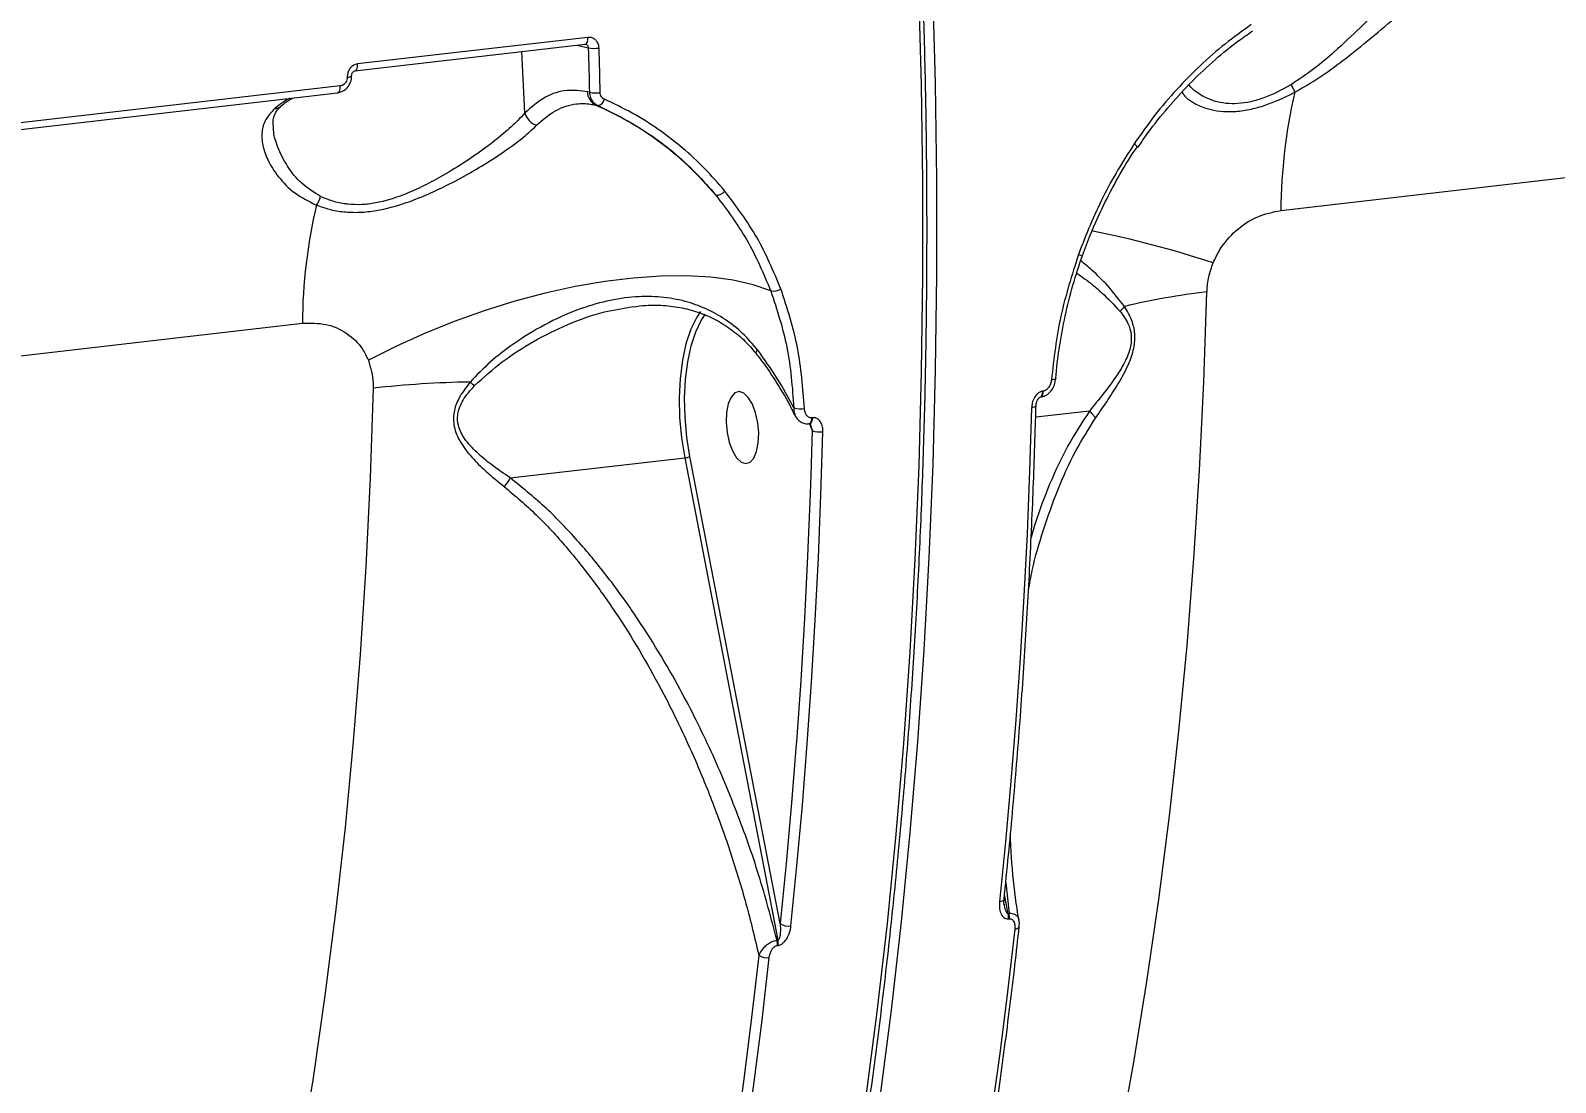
# Model space of a CAD drawing. Header units: millimetres. Extents: x -10881 to 8954, y -8695 to 5624.
# Drawn here: x 4402.5 to 4591.8, y -3540.2 to -3409.5 of the extents above; entities that cross this region are included whole.
import ezdxf

# ---------------------------------------------------------------- set-up
doc = ezdxf.new("R2010")
doc.units = ezdxf.units.MM
for name, color, linetype in [('DIKOM_ОБЪЕКТ', 7, 'Continuous'), ('DIKOM_РАЗМЕР_ЗОНА', 7, 'Continuous'), ('DIKOM_РАЗМЕР_ОБЪЕКТА', 7, 'Continuous')]:
    doc.layers.add(name, color=color, linetype=linetype)
doc.styles.add('style1', font='arial.ttf', dxfattribs={"width": 0.8})
doc.dimstyles.new('1-50', dxfattribs={"dimtxt": 300, "dimasz": 200, "dimexe": 100, "dimexo": 0, "dimgap": 100, "dimtad": 1, "dimtxsty": 'style1', "dimcen": 200, "dimclrd": 7, "dimclre": 7, "dimclrt": 7, "dimadec": 1, "dimazin": 2, "dimtfac": 1, "dimtmove": 0, "dimatfit": 2, "dimfxl": 0, "dimlwd": 25, "dimlwe": 18, "dimarcsym": 0})

# ---------------------------------------------------------------- blocks, each defined once
blk = doc.blocks.new('*D10')
at = {"layer": 'Defpoints', "color": 0, "transparency": 16777216}
for p in [(-7152.73, 2730.8), (7385.22, 911.28), (7385.22, -7693.77)]:
    blk.add_point(p, dxfattribs=at)
at = {"layer": 'DIKOM_РАЗМЕР_ОБЪЕКТА', "color": 7, "lineweight": 18, "transparency": 16777216}
for p, q in [((-7152.73, 2730.8), (-7152.73, -7793.77)), ((7385.22, 911.28), (7385.22, -7793.77))]:
    blk.add_line(p, q, dxfattribs=at)
at = {"layer": 'DIKOM_РАЗМЕР_ОБЪЕКТА', "color": 7, "lineweight": 25, "transparency": 16777216}
blk.add_line((-6952.73, -7693.77), (7185.22, -7693.77), dxfattribs=at)
at = {"layer": 'DIKOM_РАЗМЕР_ОБЪЕКТА', "color": 7, "transparency": 16777216}
for points in [[(-6952.73, -7660.43), (-6952.73, -7727.1), (-7152.73, -7693.77)], [(7185.22, -7660.43), (7185.22, -7727.1), (7385.22, -7693.77)]]:
    blk.add_solid(points, dxfattribs=at)
at = {"layer": 'DIKOM_РАЗМЕР_ОБЪЕКТА', "color": 7, "transparency": 16777216, "insert": (116.24, -7440.59), "char_height": 300, "attachment_point": 5, "style": 'style1'}
blk.add_mtext('14500', dxfattribs=at)
blk = doc.blocks.new('*D12')
at = {"layer": 'Defpoints', "color": 0, "transparency": 16777216}
for p in [(-9113.32, 3014.05), (8954.2, 2756.48), (8954.2, -8594.51)]:
    blk.add_point(p, dxfattribs=at)
at = {"layer": 'DIKOM_РАЗМЕР_ЗОНА', "color": 7, "lineweight": 18, "transparency": 16777216}
for p, q in [((-9113.32, 3014.05), (-9113.32, -8694.51)), ((8954.2, 2756.48), (8954.2, -8694.51))]:
    blk.add_line(p, q, dxfattribs=at)
at = {"layer": 'DIKOM_РАЗМЕР_ЗОНА', "color": 7, "lineweight": 25, "transparency": 16777216}
blk.add_line((-8913.32, -8594.51), (8754.2, -8594.51), dxfattribs=at)
at = {"layer": 'DIKOM_РАЗМЕР_ЗОНА', "color": 7, "transparency": 16777216}
for points in [[(-8913.32, -8561.18), (-8913.32, -8627.85), (-9113.32, -8594.51)], [(8754.2, -8561.18), (8754.2, -8627.85), (8954.2, -8594.51)]]:
    blk.add_solid(points, dxfattribs=at)
at = {"layer": 'DIKOM_РАЗМЕР_ЗОНА', "color": 7, "transparency": 16777216, "insert": (-79.56, -8341.34), "char_height": 300, "attachment_point": 5, "style": 'style1'}
blk.add_mtext('18000', dxfattribs=at)

msp = doc.modelspace()

# ---------------------------------------------------------------- linework, layer by layer
at = {"layer": 'DIKOM_ОБЪЕКТ', "color": 7, "linetype": 'Continuous', "lineweight": 15}
for p, q in [((4557.735, -3431.888), (4870.451, -3395.792)), ((4471.677, -3410.402), (4443.086, -3413.703)), ((4553.933, -3409.81), (4554.229, -3409.6)), ((4442.753, -3414.56), (4471.344, -3411.26)), ((4463.848, -3419.781), (4463.486, -3412.167)), ((4470.334, -3411.376), (4471.722, -3411.693)), ((4440.928, -3416.43), (4366.77, -3424.99)), ((4366.436, -3425.841), (4440.595, -3417.282)), ((4471.874, -3417.221), (4471.606, -3417.16)), ((4472.67, -3418.812), (4472.916, -3418.869)), ((4539.89, -3424.004), (4539.892, -3424.003)), ((4123.506, -3482.009), (4436.223, -3445.914)), ((4528.248, -3454.329), (4528.17, -3454.338)), ((4527.836, -3455.076), (4527.914, -3455.067)), ((4499.579, -3457.639), (4499.501, -3457.648)), ((4533.963, -3456.817), (4527.292, -3457.588)), ((4499.167, -3458.385), (4499.245, -3458.376)), ((4499.194, -3458.382), (4499.528, -3459.229)), ((4499.235, -3458.379), (4499.246, -3458.376)), ((4499.245, -3458.376), (4499.271, -3458.371)), ((4499.528, -3459.229), (4499.362, -3464.748)), ((4462.042, -3465.119), (4483.707, -3462.618)), ((4483.707, -3462.618), (4495.28, -3522.543)), ((4495.559, -3520.456), (4484.357, -3462.455)), ((4523.568, -3515.386), (4523.98, -3519.23)), ((4523.871, -3519.243), (4523.416, -3516.887)), ((4523.98, -3519.23), (4523.871, -3519.243)), ((4523.901, -3519.875), (4524.01, -3519.862)), ((4495.28, -3522.543), (4495.171, -3522.556)), ((4495.201, -3523.188), (4495.31, -3523.175))]:
    msp.add_line(p, q, dxfattribs=at)
at = {"layer": 'DIKOM_ОБЪЕКТ', "color": 7, "linetype": 'Continuous', "lineweight": 15, "flags": 128}
for points in [[(4512.252, -3392.295), (4512.733, -3404.332), (4513.057, -3416.323), (4513.221, -3428.256), (4513.227, -3440.122), (4513.074, -3451.91), (4512.762, -3463.612), (4512.292, -3475.217), (4511.664, -3486.715), (4510.878, -3498.096), (4509.935, -3509.351), (4508.836, -3520.471), (4507.582, -3531.446), (4506.174, -3542.267)], [(4507.961, -3542.061), (4509.369, -3531.24), (4510.623, -3520.265), (4511.722, -3509.145), (4512.665, -3497.89), (4513.451, -3486.508), (4514.079, -3475.01), (4514.549, -3463.406), (4514.861, -3451.704), (4515.014, -3439.915), (4515.008, -3428.049), (4514.844, -3416.116), (4514.52, -3404.126), (4514.039, -3392.089)], [(4471.344, -3411.26), (4471.361, -3411.257), (4471.44, -3411.222), (4471.512, -3411.152), (4471.573, -3411.049), (4471.622, -3410.917), (4471.656, -3410.762), (4471.675, -3410.588), (4471.677, -3410.402)], [(4471.722, -3411.693), (4471.743, -3412.385), (4471.763, -3413.076), (4471.783, -3413.768), (4471.802, -3414.459), (4471.821, -3415.15), (4471.839, -3415.84), (4471.857, -3416.531), (4471.874, -3417.221)], [(4473.216, -3417.271), (4473.198, -3416.579), (4473.181, -3415.887), (4473.163, -3415.194), (4473.144, -3414.502), (4473.125, -3413.809), (4473.105, -3413.116), (4473.084, -3412.423), (4473.064, -3411.73)], [(4442.748, -3414.56), (4442.769, -3414.557), (4442.849, -3414.522), (4442.921, -3414.452), (4442.982, -3414.349), (4443.031, -3414.217), (4443.065, -3414.062), (4443.084, -3413.888), (4443.086, -3413.703)], [(4440.595, -3417.282), (4440.611, -3417.279), (4440.69, -3417.244), (4440.762, -3417.175), (4440.823, -3417.073), (4440.872, -3416.942), (4440.906, -3416.788), (4440.925, -3416.615), (4440.928, -3416.43)], [(4494.398, -3441.897), (4492.199, -3441.136), (4489.706, -3440.566), (4486.943, -3440.194), (4483.937, -3440.023), (4480.718, -3440.056), (4477.318, -3440.29), (4473.77, -3440.726), (4470.11, -3441.357), (4466.373, -3442.177), (4462.597, -3443.18), (4458.818, -3444.354), (4455.074, -3445.688), (4451.403, -3447.17), (4447.839, -3448.783), (4444.419, -3450.513)], [(4537.691, -3547.543), (4539.473, -3537.693), (4541.103, -3527.663), (4542.581, -3517.46), (4543.906, -3507.094), (4545.075, -3496.574), (4546.088, -3485.912), (4546.945, -3475.115), (4547.643, -3464.196), (4548.183, -3453.163), (4548.564, -3442.027)], [(4485.662, -3444.438), (4485.206, -3445.132), (4484.465, -3446.652), (4483.863, -3448.458), (4483.415, -3450.509), (4483.131, -3452.757), (4483.018, -3455.148), (4483.077, -3457.628), (4483.309, -3460.137), (4483.707, -3462.618)], [(4484.357, -3462.455), (4483.971, -3460.049), (4483.747, -3457.616), (4483.689, -3455.211), (4483.799, -3452.893), (4484.074, -3450.713), (4484.509, -3448.725), (4485.092, -3446.973), (4485.81, -3445.499), (4486.28, -3444.789)], [(4445.01, -3453.979), (4444.629, -3465.115), (4444.089, -3476.149), (4443.391, -3487.068), (4442.535, -3497.865), (4441.521, -3508.527), (4440.352, -3519.046), (4439.028, -3529.412), (4437.55, -3539.616), (4435.919, -3549.646)], [(4527.836, -3455.076), (4527.887, -3455.063), (4527.998, -3454.976), (4528.086, -3454.817), (4528.145, -3454.599), (4528.17, -3454.338)], [(4527.915, -3455.067), (4527.965, -3455.054), (4528.076, -3454.967), (4528.164, -3454.808), (4528.223, -3454.59), (4528.248, -3454.329)], [(4529.791, -3452.768), (4529.777, -3452.808), (4529.729, -3452.848), (4529.648, -3452.883), (4529.537, -3452.912), (4529.4, -3452.932), (4529.243, -3452.944)], [(4492.507, -3457.034), (4492.106, -3455.957), (4491.605, -3455.116), (4491.045, -3454.578), (4490.471, -3454.387), (4489.929, -3454.559), (4489.464, -3455.079), (4489.113, -3455.906), (4488.904, -3456.973), (4488.855, -3458.193), (4488.969, -3459.467), (4489.238, -3460.692), (4489.639, -3461.769), (4490.14, -3462.61), (4490.7, -3463.148), (4491.275, -3463.339), (4491.816, -3463.167), (4492.282, -3462.647), (4492.633, -3461.82), (4492.841, -3460.753), (4492.89, -3459.533), (4492.776, -3458.259), (4492.507, -3457.034)], [(4527.332, -3456.162), (4527.325, -3456.194), (4527.281, -3456.247), (4527.202, -3456.295), (4527.089, -3456.337), (4526.947, -3456.371), (4526.781, -3456.396)], [(4499.169, -3458.385), (4499.218, -3458.372), (4499.329, -3458.285), (4499.417, -3458.126), (4499.476, -3457.908), (4499.501, -3457.648)], [(4499.271, -3458.371), (4499.296, -3458.363), (4499.407, -3458.276), (4499.495, -3458.117), (4499.554, -3457.899), (4499.579, -3457.639)], [(4526.781, -3456.396), (4526.533, -3464.245), (4526.214, -3472.049), (4525.823, -3479.805), (4525.361, -3487.511), (4524.827, -3495.163), (4524.223, -3502.759), (4523.548, -3510.295), (4522.802, -3517.769)], [(4496.891, -3520.759), (4497.637, -3513.286), (4498.312, -3505.749), (4498.917, -3498.154), (4499.45, -3490.502), (4499.912, -3482.796), (4500.303, -3475.04), (4500.623, -3467.236), (4500.87, -3459.387)], [(4499.362, -3464.748), (4499.281, -3467.059), (4498.963, -3474.845), (4498.573, -3482.583), (4498.112, -3490.27), (4497.579, -3497.904), (4497.56, -3498.166)], [(4497.56, -3498.166), (4496.976, -3505.481), (4496.303, -3513), (4495.559, -3520.456)], [(4523.357, -3517.466), (4523.35, -3517.502), (4523.305, -3517.577), (4523.224, -3517.643), (4523.11, -3517.698), (4522.968, -3517.741), (4522.802, -3517.769)], [(4524.695, -3521.173), (4523.798, -3528.928), (4522.824, -3536.605), (4521.774, -3544.203), (4520.647, -3551.717), (4519.445, -3559.145), (4518.167, -3566.483), (4516.815, -3573.729), (4515.388, -3580.878)], [(4525.251, -3520.867), (4525.236, -3520.921), (4525.186, -3520.992), (4525.103, -3521.054), (4524.991, -3521.107), (4524.853, -3521.147), (4524.695, -3521.173)], [(4492.912, -3524.41), (4492.018, -3532.147), (4491.046, -3539.808), (4489.998, -3547.388), (4488.874, -3554.886), (4487.674, -3562.297), (4486.399, -3569.619), (4485.05, -3576.849), (4483.626, -3583.983)], [(4484.903, -3584.397), (4486.329, -3577.247), (4487.682, -3570.002), (4488.96, -3562.664), (4490.162, -3555.236), (4491.289, -3547.722), (4492.339, -3540.124), (4493.313, -3532.446), (4494.209, -3524.692)]]:
    msp.add_lwpolyline(points, dxfattribs=at)
at = {"layer": 'DIKOM_ОБЪЕКТ', "color": 7, "linetype": 'Continuous', "lineweight": 15}
for centre, radius, start, end in [((4472.503, -3407.661), 4.107, 259.03356, 277.84189), ((4441.859, -3414.572), 0.77, 265.02374, 309.0062), ((4548.454, -3421.628), 11.875, 21.86778, 26.93445), ((4439.452, -3426.903), 10.145, 118.26855, 131.2754), ((4473.467, -3417.131), 1.861, 180.89481, 244.63722), ((4472.685, -3413.454), 3.853, 257.84063, 277.91025), ((4472.742, -3417.876), 1.008, 279.91747, 347.47316), ((4624.498, -3432.353), 66.765, 166.88644, 179.60104), ((4432.595, -3417.743), 1.545, 276.10493, 310.2635), ((4466.057, -3419.15), 2.298, 195.95452, 250.92992), ((4539.08, -3424.444), 0.924, 28.51949, 62.01805), ((4487.602, -3428.61), 1.403, 269.04343, 320.91916), ((4502.986, -3446.379), 66.765, 166.88644, 179.60104), ((4435.642, -3429.408), 2.951, 321.83936, 345.16243), ((4508.337, -3563.535), 131.675, 71.86123, 78.65641), ((4533.182, -3436.029), 1.473, 246.7027, 266.52357), ((4494.689, -3440.102), 1.819, 260.79275, 301.82296), ((4557.199, -3521), 79.445, 96.24021, 103.75454), ((4536.008, -3442.132), 2.863, 307.5841, 323.53365), ((4458.886, -3577.05), 123.85, 90.84758, 96.4326), ((4464.421, -3444.403), 11.485, 230.09478, 233.63825), ((4498.046, -3454.018), 2.522, 251.86147, 281.93126), ((4500.493, -3456.808), 2.606, 248.2772, 278.31941), ((4483.499, -3460.42), 2.208, 275.40288, 292.87103), ((4496.616, -3518.891), 1.889, 235.94833, 278.36263), ((4521.743, -3519.661), 2.169, 354.34563, 11.11888), ((4521.852, -3519.649), 2.169, 354.34563, 11.11888), ((4493.948, -3522.774), 1.935, 237.66189, 277.7716), ((4493.043, -3522.974), 2.169, 354.34563, 11.11888), ((4493.152, -3522.961), 2.169, 354.34563, 11.11888)]:
    msp.add_arc(centre, radius, start, end, dxfattribs=at)
for points, knots in [([(4404.632, -3755.216), (4405.26, -3754.878), (4407.464, -3753.694), (4411.179, -3751.342), (4415.773, -3748.169), (4420.294, -3744.675), (4424.745, -3740.887), (4429.12, -3736.801), (4433.415, -3732.423), (4437.628, -3727.755), (4441.756, -3722.802), (4445.794, -3717.566), (4449.74, -3712.052), (4453.592, -3706.264), (4457.345, -3700.207), (4460.998, -3693.885), (4464.547, -3687.304), (4467.99, -3680.468), (4471.324, -3673.383), (4474.548, -3666.053), (4477.658, -3658.485), (4480.652, -3650.684), (4483.529, -3642.656), (4486.286, -3634.408), (4488.92, -3625.944), (4491.431, -3617.273), (4493.817, -3608.399), (4496.074, -3599.331), (4498.203, -3590.074), (4500.201, -3580.636), (4502.067, -3571.023), (4503.799, -3561.244), (4505.397, -3551.304), (4506.859, -3541.213), (4508.184, -3530.976), (4509.371, -3520.603), (4510.419, -3510.101), (4511.328, -3499.477), (4512.096, -3488.739), (4512.724, -3477.897), (4513.21, -3466.957), (4513.555, -3455.928), (4513.758, -3444.818), (4513.818, -3433.636), (4513.738, -3422.391), (4513.513, -3411.089), (4513.194, -3401.001), (4512.915, -3394.675), (4512.804, -3392.144)], [0, 0, 0, 0, 0.008821, 0.0309505, 0.0530921, 0.0752453, 0.0974091, 0.1195824, 0.1417639, 0.1639521, 0.1861459, 0.208344, 0.2305454, 0.252749, 0.2749543, 0.2971604, 0.319367, 0.3415734, 0.3637794, 0.3859847, 0.4081893, 0.4303928, 0.4525954, 0.4747969, 0.4969974, 0.5191968, 0.5413951, 0.5635924, 0.5857887, 0.6079841, 0.6301785, 0.6523721, 0.6745649, 0.6967568, 0.7189481, 0.7411387, 0.7633286, 0.785518, 0.8077068, 0.8298951, 0.852083, 0.8742704, 0.8964575, 0.9186442, 0.9408306, 0.9630167, 0.9852026, 1, 1, 1, 1]), ([(4576.141, -3400.799), (4575.696, -3401.242), (4574.745, -3402.188), (4572.829, -3404.07), (4570.451, -3406.417), (4567.642, -3409.176), (4564.721, -3411.913), (4561.874, -3414.385), (4559.994, -3415.622), (4559.041, -3416.249)], [0, 0, 0, 0, 0.1227089, 0.2624621, 0.4060162, 0.5749249, 0.7482621, 0.8723682, 1, 1, 1, 1]), ([(4559.475, -3417.205), (4560.493, -3416.625), (4562.568, -3415.443), (4565.723, -3413.086), (4569.017, -3410.428), (4572.118, -3407.804), (4574.774, -3405.547), (4576.88, -3403.766), (4577.916, -3402.879), (4578.396, -3402.468)], [0, 0, 0, 0, 0.1260993, 0.2567281, 0.4243368, 0.5968636, 0.7352992, 0.8775694, 1, 1, 1, 1]), ([(4554.053, -3408.823), (4552.959, -3409.608), (4550.774, -3411.177), (4547.694, -3413.884), (4544.77, -3416.853), (4542.005, -3420.089), (4540.346, -3422.445), (4539.513, -3423.628)], [0, 0, 0, 0, 0.1976813, 0.3947, 0.5930892, 0.7957984, 1, 1, 1, 1]), ([(4473.064, -3411.73), (4473.054, -3411.621), (4473.029, -3411.347), (4472.855, -3410.949), (4472.54, -3410.609), (4472.131, -3410.399), (4471.828, -3410.401), (4471.677, -3410.402)], [0, 0, 0, 0, 0.1418471, 0.3567284, 0.5713333, 0.7857186, 1, 1, 1, 1]), ([(4539.986, -3424.073), (4540.405, -3423.452), (4541.564, -3421.734), (4543.692, -3419.104), (4546.335, -3416.183), (4549.174, -3413.489), (4551.71, -3411.347), (4553.347, -3410.215), (4553.933, -3409.81)], [0, 0, 0, 0, 0.1097866, 0.3038433, 0.499046, 0.6949139, 0.890847, 1, 1, 1, 1]), ([(4471.343, -3411.261), (4471.347, -3411.26), (4471.375, -3411.254), (4471.391, -3411.261), (4471.406, -3411.267)], [0, 0, 0, 0, 0.1264639, 1, 1, 1, 1]), ([(4471.406, -3411.265), (4471.412, -3411.265), (4471.467, -3411.268), (4471.56, -3411.326), (4471.662, -3411.435), (4471.715, -3411.567), (4471.72, -3411.657), (4471.722, -3411.693)], [0, 0, 0, 0, 0.0326154, 0.2962315, 0.5603633, 0.8251147, 1, 1, 1, 1]), ([(4443.086, -3413.703), (4442.988, -3413.721), (4442.739, -3413.768), (4442.368, -3413.989), (4442.038, -3414.363), (4441.821, -3414.834), (4441.802, -3415.171), (4441.792, -3415.339)], [0, 0, 0, 0, 0.1406201, 0.3550994, 0.5698681, 0.7848826, 1, 1, 1, 1]), ([(4442.346, -3415.169), (4442.345, -3415.161), (4442.339, -3415.107), (4442.358, -3414.988), (4442.413, -3414.836), (4442.502, -3414.704), (4442.605, -3414.613), (4442.697, -3414.568), (4442.734, -3414.565), (4442.75, -3414.564)], [0, 0, 0, 0, 0.0278545, 0.183583, 0.344808, 0.5061098, 0.6757955, 0.8621578, 1, 1, 1, 1]), ([(4440.593, -3417.264), (4440.78, -3417.232), (4441.192, -3417.162), (4441.746, -3416.763), (4442.168, -3416.168), (4442.36, -3415.591), (4442.329, -3415.256), (4442.321, -3415.171)], [0, 0, 0, 0, 0.1908692, 0.4220229, 0.6636595, 0.91555, 1, 1, 1, 1]), ([(4441.792, -3415.339), (4441.786, -3415.452), (4441.772, -3415.676), (4441.627, -3415.99), (4441.407, -3416.24), (4441.159, -3416.387), (4440.994, -3416.418), (4440.928, -3416.43)], [0, 0, 0, 0, 0.2151387, 0.4301737, 0.6449794, 0.8594762, 1, 1, 1, 1]), ([(4559.041, -3416.249), (4558.847, -3416.361), (4557.605, -3417.077), (4555.744, -3417.948), (4553.556, -3418.526), (4552.388, -3418.644), (4551.245, -3418.646), (4550.137, -3418.522), (4548.659, -3418.075), (4547.379, -3417.32), (4546.556, -3416.665), (4546.345, -3416.271), (4546.336, -3416.255)], [0, 0, 0, 0, 0.0360017, 0.2305475, 0.3318191, 0.4370126, 0.4564607, 0.5673778, 0.6816371, 0.8353561, 0.9933424, 1, 1, 1, 1]), ([(4433.6, -3418.916), (4433.806, -3418.743), (4434.283, -3418.343), (4434.761, -3418.075), (4435.033, -3417.924)], [0, 0, 0, 0, 0.4319988, 1, 1, 1, 1]), ([(4471.606, -3417.16), (4470.762, -3417.053), (4468.978, -3416.826), (4466.335, -3417.65), (4464.685, -3419.064), (4463.848, -3419.781)], [0, 0, 0, 0, 0.3069734, 0.648469, 1, 1, 1, 1]), ([(4471.874, -3417.221), (4471.877, -3417.28), (4471.894, -3417.559), (4472.035, -3418.037), (4472.392, -3418.568), (4472.741, -3418.769), (4472.916, -3418.869)], [0, 0, 0, 0, 0.0818929, 0.3880463, 0.6939649, 1, 1, 1, 1]), ([(4473.726, -3418.094), (4473.64, -3418.044), (4473.466, -3417.944), (4473.291, -3417.679), (4473.224, -3417.44), (4473.217, -3417.3), (4473.216, -3417.271)], [0, 0, 0, 0, 0.3056925, 0.6116133, 0.9180226, 1, 1, 1, 1]), ([(4488.691, -3429.494), (4487.864, -3428.536), (4486.213, -3426.625), (4483.432, -3424.076), (4480.43, -3421.776), (4477.201, -3419.735), (4474.887, -3418.642), (4473.726, -3418.094)], [0, 0, 0, 0, 0.1978344, 0.3948167, 0.593168, 0.7958375, 1, 1, 1, 1]), ([(4545.476, -3417.2), (4545.551, -3417.334), (4545.818, -3417.811), (4546.794, -3418.512), (4548.178, -3419.175), (4549.782, -3419.555), (4551.43, -3419.674), (4553.304, -3419.507), (4555.786, -3418.906), (4557.896, -3418.018), (4559.263, -3417.314), (4559.475, -3417.205)], [0, 0, 0, 0, 0.0559682, 0.1996573, 0.3470613, 0.4529565, 0.5614842, 0.6685217, 0.7796535, 0.9659351, 1, 1, 1, 1]), ([(4432.759, -3419.279), (4432.36, -3419.702), (4431.547, -3420.563), (4431.134, -3422.117), (4431.234, -3423.807), (4431.885, -3425.701), (4433.185, -3427.748), (4435.131, -3429.817), (4437.045, -3430.773), (4437.962, -3431.231)], [0, 0, 0, 0, 0.1295386, 0.2635065, 0.3938351, 0.5268955, 0.6860445, 0.8495354, 1, 1, 1, 1]), ([(4432.583, -3421.287), (4432.588, -3421.001), (4432.599, -3420.407), (4432.89, -3419.745), (4433.213, -3419.244), (4433.547, -3418.98), (4433.628, -3418.916)], [0, 0, 0, 0, 0.3030894, 0.631723, 0.9111511, 1, 1, 1, 1]), ([(4463.848, -3419.781), (4463.566, -3420.095), (4462.832, -3420.913), (4461.246, -3422.348), (4459.075, -3424.061), (4456.545, -3425.83), (4453.951, -3427.441), (4451.338, -3428.853), (4448.558, -3430.111), (4445.893, -3430.934), (4443.556, -3431.216), (4442.333, -3431.18), (4441.128, -3431.035), (4439.935, -3430.78), (4438.979, -3430.371), (4438.494, -3430.163)], [0, 0, 0, 0, 0.0653899, 0.1703679, 0.2779426, 0.3818114, 0.4884116, 0.5695635, 0.6527955, 0.7604191, 0.8151631, 0.8718852, 0.8800454, 0.9391998, 1, 1, 1, 1]), ([(4465.306, -3421.321), (4466.075, -3420.649), (4467.634, -3419.284), (4469.942, -3418.604), (4471.648, -3418.607), (4472.454, -3418.769), (4472.67, -3418.812)], [0, 0, 0, 0, 0.3414972, 0.6929958, 0.9180121, 1, 1, 1, 1]), ([(4487.578, -3430.012), (4486.47, -3428.782), (4484.239, -3426.307), (4480.535, -3423.276), (4476.684, -3420.717), (4474.012, -3419.449), (4472.67, -3418.812)], [0, 0, 0, 0, 0.2598499, 0.5228404, 0.7602266, 1, 1, 1, 1]), ([(4472.916, -3418.869), (4475.097, -3419.959), (4478.396, -3421.609), (4482.337, -3424.644), (4485.122, -3427.172), (4486.769, -3429.076), (4487.578, -3430.012)], [0, 0, 0, 0, 0.3951692, 0.5979227, 0.8021689, 1, 1, 1, 1]), ([(4438.494, -3430.163), (4437.677, -3429.655), (4435.972, -3428.595), (4434.263, -3426.363), (4433.16, -3424.173), (4432.635, -3422.46), (4432.638, -3421.602), (4432.639, -3421.34)], [0, 0, 0, 0, 0.2220544, 0.4634432, 0.7114661, 0.9115664, 1, 1, 1, 1]), ([(4437.962, -3431.231), (4438.486, -3431.417), (4439.535, -3431.788), (4441.346, -3432.108), (4443.312, -3432.167), (4445.926, -3431.895), (4448.841, -3431.094), (4451.854, -3429.894), (4454.654, -3428.556), (4457.461, -3427.022), (4460.173, -3425.351), (4462.514, -3423.73), (4464.216, -3422.381), (4465.005, -3421.614), (4465.306, -3421.321)], [0, 0, 0, 0, 0.0610586, 0.1220459, 0.1836227, 0.2451907, 0.3548561, 0.436924, 0.519099, 0.6228181, 0.7265974, 0.8310891, 0.9355772, 1, 1, 1, 1]), ([(4539.513, -3423.628), (4538.162, -3425.782), (4535.427, -3430.14), (4533.549, -3434.949), (4532.6, -3437.382)], [0, 0, 0, 0, 0.4941765, 1, 1, 1, 1]), ([(4533.118, -3437.508), (4533.436, -3436.623), (4534.195, -3434.509), (4535.672, -3431.255), (4537.522, -3427.778), (4538.948, -3425.358), (4539.81, -3424.155), (4539.91, -3424.015)], [0, 0, 0, 0, 0.18607965, 0.44489007, 0.70485804, 0.96578951, 1, 1, 1, 1]), ([(4495.648, -3441.647), (4494.737, -3439.482), (4492.895, -3435.101), (4490.103, -3431.378), (4488.691, -3429.494)], [0, 0, 0, 0, 0.4941711, 1, 1, 1, 1]), ([(4487.578, -3430.012), (4488.932, -3431.81), (4491.672, -3435.447), (4493.482, -3439.73), (4494.398, -3441.897)], [0, 0, 0, 0, 0.4941653, 1, 1, 1, 1]), ([(4549.33, -3438.404), (4549.579, -3437.871), (4550.279, -3436.377), (4552.106, -3434.295), (4554.765, -3432.512), (4556.739, -3432.097), (4557.735, -3431.888)], [0, 0, 0, 0, 0.15296172, 0.42837123, 0.71143565, 1, 1, 1, 1]), ([(4532.6, -3437.382), (4531.791, -3439.917), (4530.155, -3445.052), (4529.549, -3450.292), (4529.243, -3452.944)], [0, 0, 0, 0, 0.4937617, 1, 1, 1, 1]), ([(4529.797, -3452.768), (4529.797, -3452.767), (4529.88, -3451.477), (4530.212, -3448.882), (4530.912, -3445.006), (4531.856, -3441.195), (4532.689, -3438.718), (4533.098, -3437.501)], [0, 0, 0, 0, 0.000239, 0.2527706, 0.505089, 0.756871, 1, 1, 1, 1]), ([(4538.31, -3443.834), (4537.633, -3442.956), (4536.276, -3441.198), (4534.362, -3439.356), (4533.35, -3438.519), (4532.892, -3438.139)], [0, 0, 0, 0, 0.35331454, 0.70725581, 1, 1, 1, 1]), ([(4548.564, -3442.027), (4548.566, -3441.97), (4548.586, -3441.347), (4548.732, -3440.114), (4549.128, -3438.981), (4549.33, -3438.404)], [0, 0, 0, 0, 0.0468117, 0.5142778, 1, 1, 1, 1]), ([(4532.389, -3439.707), (4532.71, -3439.918), (4533.652, -3440.535), (4535.507, -3442.032), (4537, -3443.607), (4537.754, -3444.401)], [0, 0, 0, 0, 0.2040629, 0.5983446, 1, 1, 1, 1]), ([(4492.736, -3449.2), (4492.139, -3448.497), (4490.928, -3447.071), (4488.76, -3445.378), (4486.359, -3444.039), (4483.673, -3443.092), (4480.734, -3442.584), (4477.469, -3442.56), (4473.988, -3443.083), (4470.199, -3444.23), (4466.269, -3446.019), (4462.668, -3448.256), (4459.532, -3450.645), (4457.884, -3452.353), (4457.053, -3453.213)], [0, 0, 0, 0, 0.0668895, 0.1355745, 0.2055398, 0.2771148, 0.3560569, 0.436729, 0.5280166, 0.6212586, 0.7279987, 0.8370993, 0.9179829, 1, 1, 1, 1]), ([(4494.398, -3441.897), (4495.154, -3444.199), (4496.684, -3448.86), (4497.067, -3453.875), (4497.261, -3456.414)], [0, 0, 0, 0, 0.4937368, 1, 1, 1, 1]), ([(4498.568, -3456.485), (4498.377, -3453.954), (4497.992, -3448.829), (4496.436, -3444.061), (4495.648, -3441.647)], [0, 0, 0, 0, 0.4937919, 1, 1, 1, 1]), ([(4457.612, -3453.652), (4458.734, -3452.634), (4461.003, -3450.575), (4464.957, -3448.074), (4469.201, -3445.954), (4473.38, -3444.46), (4476.11, -3444.031), (4477.307, -3443.844)], [0, 0, 0, 0, 0.197377, 0.3993179, 0.6123776, 0.8301825, 1, 1, 1, 1]), ([(4477.312, -3443.858), (4477.835, -3443.79), (4479.191, -3443.616), (4481.324, -3443.675), (4483.666, -3444.015), (4485.865, -3444.668), (4487.895, -3445.602), (4489.735, -3446.819), (4491.338, -3448.19), (4492.23, -3449.276), (4492.641, -3449.776)], [0, 0, 0, 0, 0.09035879, 0.23468489, 0.37431152, 0.51129773, 0.64312118, 0.77004394, 0.89423423, 1, 1, 1, 1]), ([(4537.754, -3444.401), (4538.119, -3444.879), (4538.745, -3445.699), (4539.207, -3447.204), (4539.167, -3448.294), (4538.925, -3449.462), (4538.301, -3450.95), (4537.088, -3452.833), (4535.583, -3454.831), (4534.534, -3456.117), (4533.963, -3456.817)], [0, 0, 0, 0, 0.15041624, 0.25793233, 0.34210154, 0.36558454, 0.49054316, 0.64704245, 0.80791379, 1, 1, 1, 1]), ([(4534.717, -3457.708), (4535.249, -3456.938), (4536.227, -3455.522), (4537.644, -3453.311), (4538.793, -3451.204), (4539.544, -3449.094), (4539.68, -3447.168), (4539.241, -3445.36), (4538.65, -3444.391), (4538.31, -3443.834)], [0, 0, 0, 0, 0.1839977, 0.3384108, 0.4956213, 0.6241643, 0.7374526, 0.8492076, 1, 1, 1, 1]), ([(4436.223, -3445.914), (4437.216, -3445.893), (4439.184, -3445.853), (4441.795, -3447.027), (4443.553, -3448.696), (4444.191, -3450.035), (4444.419, -3450.513)], [0, 0, 0, 0, 0.28856435, 0.57162877, 0.84703828, 1, 1, 1, 1]), ([(4444.419, -3450.513), (4444.69, -3451.434), (4444.989, -3452.451), (4445.015, -3453.653), (4445.012, -3453.868), (4445.01, -3453.979)], [0, 0, 0, 0, 0.8217569, 0.9078664, 1, 1, 1, 1]), ([(4492.671, -3449.749), (4492.65, -3449.733), (4492.568, -3449.674), (4492.606, -3449.48), (4492.685, -3449.292), (4492.728, -3449.215), (4492.736, -3449.2)], [0, 0, 0, 0, 0.1783891, 0.6898406, 0.9431175, 1, 1, 1, 1]), ([(4492.624, -3449.772), (4492.836, -3450.037), (4493.784, -3451.22), (4495.217, -3453.427), (4496.578, -3455.688), (4497.197, -3457.004), (4497.345, -3457.319)], [0, 0, 0, 0, 0.1103372, 0.4941696, 0.8786342, 1, 1, 1, 1]), ([(4497.261, -3456.414), (4496.607, -3455.187), (4495.291, -3452.72), (4493.591, -3450.378), (4492.736, -3449.2)], [0, 0, 0, 0, 0.4973177, 1, 1, 1, 1]), ([(4457.053, -3453.213), (4456.544, -3453.868), (4455.658, -3455.007), (4454.945, -3456.949), (4454.977, -3458.855), (4455.806, -3460.765), (4457.22, -3462.579), (4459.083, -3464.413), (4460.511, -3465.565), (4461.28, -3466.185)], [0, 0, 0, 0, 0.1507914, 0.2625455, 0.375833, 0.5043751, 0.6581128, 0.8160036, 1, 1, 1, 1]), ([(4462.042, -3465.119), (4461.247, -3464.577), (4459.8, -3463.59), (4457.868, -3461.99), (4456.391, -3460.419), (4455.548, -3458.808), (4455.457, -3457.642), (4455.622, -3456.578), (4456.196, -3455.225), (4457.091, -3454.231), (4457.612, -3453.652)], [0, 0, 0, 0, 0.1920851, 0.3493699, 0.5094457, 0.6344036, 0.7186251, 0.7420692, 0.8495846, 1, 1, 1, 1]), ([(4528.17, -3454.338), (4528.045, -3454.368), (4527.796, -3454.426), (4527.427, -3454.706), (4527.08, -3455.159), (4526.838, -3455.761), (4526.799, -3456.196), (4526.781, -3456.396)], [0, 0, 0, 0, 0.15227368, 0.30404779, 0.50801955, 0.77323171, 1, 1, 1, 1]), ([(4527.913, -3455.049), (4528.063, -3455.027), (4528.403, -3454.975), (4528.882, -3454.669), (4529.325, -3454.187), (4529.671, -3453.534), (4529.744, -3453.031), (4529.782, -3452.772)], [0, 0, 0, 0, 0.1429102, 0.3245649, 0.5224758, 0.7545099, 1, 1, 1, 1]), ([(4529.243, -3452.944), (4529.217, -3453.108), (4529.166, -3453.434), (4528.953, -3453.852), (4528.692, -3454.141), (4528.452, -3454.289), (4528.306, -3454.318), (4528.248, -3454.329)], [0, 0, 0, 0, 0.2717964, 0.5388461, 0.7375677, 0.8966132, 1, 1, 1, 1]), ([(4523.357, -3517.466), (4523.546, -3515.628), (4524.093, -3510.299), (4524.892, -3501.381), (4525.708, -3490.681), (4526.382, -3479.872), (4526.905, -3469.154), (4527.191, -3461.231), (4527.31, -3456.952), (4527.332, -3456.162)], [0, 0, 0, 0, 0.0925248, 0.2683385, 0.444152, 0.6199614, 0.7957671, 0.962317, 1, 1, 1, 1]), ([(4527.335, -3456.161), (4527.334, -3456.15), (4527.327, -3455.978), (4527.396, -3455.679), (4527.545, -3455.36), (4527.67, -3455.198), (4527.751, -3455.124), (4527.804, -3455.088), (4527.832, -3455.077), (4527.835, -3455.076), (4527.836, -3455.076)], [0, 0, 0, 0, 0.0267322, 0.4130403, 0.6417395, 0.7690051, 0.8436524, 0.8947578, 0.9471226, 1, 1, 1, 1]), ([(4497.261, -3456.414), (4497.241, -3456.637), (4497.21, -3456.967), (4497.355, -3457.213), (4497.401, -3457.292)], [0, 0, 0, 0, 0.6764136, 1, 1, 1, 1]), ([(4497.386, -3457.335), (4497.51, -3457.539), (4497.745, -3457.924), (4498.3, -3458.279), (4498.798, -3458.432), (4499.081, -3458.372), (4499.165, -3458.354)], [0, 0, 0, 0, 0.324017, 0.6129864, 0.886276, 1, 1, 1, 1]), ([(4499.501, -3457.648), (4499.444, -3457.65), (4499.298, -3457.654), (4499.064, -3457.561), (4498.815, -3457.331), (4498.621, -3456.959), (4498.586, -3456.644), (4498.568, -3456.485)], [0, 0, 0, 0, 0.1033868, 0.2624323, 0.4611539, 0.7282036, 1, 1, 1, 1]), ([(4500.87, -3459.387), (4500.863, -3459.189), (4500.846, -3458.761), (4500.634, -3458.212), (4500.309, -3457.836), (4499.951, -3457.64), (4499.703, -3457.639), (4499.579, -3457.639)], [0, 0, 0, 0, 0.2267683, 0.4919805, 0.6959522, 0.8477263, 1, 1, 1, 1]), ([(4526.395, -3479.106), (4526.541, -3478.266), (4526.989, -3475.687), (4528.238, -3471.53), (4529.984, -3466.546), (4532.087, -3461.866), (4533.874, -3459.04), (4534.717, -3457.708)], [0, 0, 0, 0, 0.1079895, 0.3319439, 0.5569858, 0.7911255, 1, 1, 1, 1]), ([(4533.971, -3456.819), (4533.044, -3458.232), (4531.178, -3461.075), (4529.027, -3465.775), (4527.541, -3469.622), (4526.892, -3471.931), (4526.714, -3472.566)], [0, 0, 0, 0, 0.2953818, 0.5943554, 0.8885566, 1, 1, 1, 1]), ([(4533.963, -3456.817), (4533.964, -3456.817), (4533.966, -3456.817), (4533.969, -3456.818), (4533.97, -3456.819), (4533.971, -3456.819)], [0, 0, 0, 0, 0.4191343, 0.7692982, 1, 1, 1, 1]), ([(4534.717, -3457.708), (4534.702, -3457.682), (4534.626, -3457.539), (4534.413, -3457.235), (4534.128, -3456.967), (4533.971, -3456.819)], [0, 0, 0, 0, 0.0927063, 0.4978143, 1, 1, 1, 1]), ([(4499.221, -3458.375), (4499.216, -3458.373), (4499.204, -3458.368), (4499.269, -3458.429), (4499.322, -3458.507), (4499.338, -3458.571), (4499.339, -3458.573)], [0, 0, 0, 0, 0.1949256, 0.5757944, 0.9849715, 1, 1, 1, 1]), ([(4499.331, -3458.576), (4499.364, -3458.656), (4499.453, -3458.867), (4499.499, -3459.09), (4499.528, -3459.229)], [0, 0, 0, 0, 0.3756913, 1, 1, 1, 1]), ([(4462.035, -3465.123), (4461.922, -3465.301), (4461.717, -3465.625), (4461.443, -3465.986), (4461.305, -3466.154), (4461.28, -3466.185)], [0, 0, 0, 0, 0.4994434, 0.9072949, 1, 1, 1, 1]), ([(4462.035, -3465.123), (4462.036, -3465.122), (4462.037, -3465.121), (4462.039, -3465.119), (4462.041, -3465.119), (4462.042, -3465.119)], [0, 0, 0, 0, 0.2900896, 0.6748987, 1, 1, 1, 1]), ([(4495.171, -3522.556), (4494.454, -3519.856), (4493.021, -3514.457), (4490.188, -3506.463), (4486.862, -3498.582), (4482.602, -3490.138), (4478.184, -3482.907), (4473.788, -3476.887), (4470.193, -3472.601), (4466.327, -3468.578), (4463.471, -3466.278), (4462.035, -3465.123)], [0, 0, 0, 0, 0.1245763, 0.249156, 0.376417, 0.5036648, 0.6677219, 0.7510853, 0.8344262, 0.916783, 1, 1, 1, 1]), ([(4461.28, -3466.185), (4462.633, -3467.332), (4465.354, -3469.642), (4469.003, -3473.636), (4472.393, -3477.883), (4476.572, -3483.88), (4480.76, -3491.07), (4484.516, -3498.888), (4487.247, -3505.505), (4489.451, -3511.691), (4491.382, -3517.993), (4492.402, -3522.269), (4492.912, -3524.41)], [0, 0, 0, 0, 0.0803025, 0.1615658, 0.2419412, 0.3227389, 0.4866046, 0.6103975, 0.7070663, 0.8040247, 0.9018626, 1, 1, 1, 1]), ([(4525.193, -3520.047), (4525.052, -3519.108), (4524.627, -3516.277), (4524.284, -3512.735), (4524.172, -3510.144), (4524.141, -3509.444)], [0, 0, 0, 0, 0.266121, 0.8018617, 1, 1, 1, 1]), ([(4522.802, -3517.769), (4522.79, -3518.063), (4522.767, -3518.629), (4522.969, -3519.298), (4523.27, -3519.689), (4523.577, -3519.872), (4523.793, -3519.874), (4523.901, -3519.875)], [0, 0, 0, 0, 0.3089038, 0.5923477, 0.769742, 0.8844973, 1, 1, 1, 1]), ([(4523.388, -3518.162), (4523.373, -3518.098), (4523.326, -3517.897), (4523.352, -3517.639), (4523.37, -3517.462)], [0, 0, 0, 0, 0.3135298, 1, 1, 1, 1]), ([(4523.871, -3519.243), (4523.856, -3519.243), (4523.821, -3519.242), (4523.76, -3519.203), (4523.649, -3519.071), (4523.485, -3518.692), (4523.439, -3518.32), (4523.408, -3518.069)], [0, 0, 0, 0, 0.03758385, 0.08387663, 0.16818926, 0.44107826, 1, 1, 1, 1]), ([(4495.559, -3520.456), (4495.579, -3520.822), (4495.607, -3521.348), (4495.545, -3521.983), (4495.474, -3522.301), (4495.393, -3522.47), (4495.329, -3522.528), (4495.298, -3522.541), (4495.282, -3522.543), (4495.28, -3522.543)], [0, 0, 0, 0, 0.5028626, 0.7219618, 0.8722139, 0.9515146, 0.9757907, 0.9961873, 1, 1, 1, 1]), ([(4525.229, -3520.041), (4525.181, -3519.875), (4525.098, -3519.586), (4524.753, -3519.34), (4524.388, -3519.222), (4524.118, -3519.228), (4523.98, -3519.23)], [0, 0, 0, 0, 0.3486117, 0.6069783, 0.7980656, 1, 1, 1, 1]), ([(4524.01, -3519.862), (4524.08, -3519.863), (4524.219, -3519.863), (4524.414, -3519.979), (4524.6, -3520.223), (4524.72, -3520.639), (4524.703, -3520.989), (4524.695, -3521.173)], [0, 0, 0, 0, 0.1190139, 0.237429, 0.412333, 0.6910396, 1, 1, 1, 1]), ([(4525.219, -3520.868), (4525.244, -3520.745), (4525.3, -3520.469), (4525.243, -3520.2), (4525.212, -3520.051)], [0, 0, 0, 0, 0.444925, 1, 1, 1, 1]), ([(4495.31, -3523.175), (4495.399, -3523.156), (4495.597, -3523.114), (4495.928, -3522.898), (4496.277, -3522.521), (4496.662, -3521.842), (4496.837, -3521.221), (4496.885, -3520.81), (4496.891, -3520.759)], [0, 0, 0, 0, 0.0927889, 0.2061566, 0.3692702, 0.5724216, 0.9471477, 1, 1, 1, 1]), ([(4515.951, -3580.522), (4516.291, -3578.853), (4517.276, -3574.01), (4518.804, -3565.861), (4520.493, -3556.028), (4522.044, -3546.037), (4523.459, -3535.894), (4524.509, -3527.483), (4525.074, -3522.443), (4525.251, -3520.867)], [0, 0, 0, 0, 0.0879838, 0.2551873, 0.4223885, 0.5895837, 0.7567731, 0.9239572, 1, 1, 1, 1]), ([(4495.171, -3522.556), (4495.059, -3522.578), (4494.814, -3522.626), (4494.388, -3522.802), (4493.921, -3523.09), (4493.418, -3523.542), (4493.08, -3524.006), (4492.952, -3524.315), (4492.912, -3524.41)], [0, 0, 0, 0, 0.113276, 0.2470903, 0.4203958, 0.6073781, 0.8801183, 1, 1, 1, 1]), ([(4494.209, -3524.692), (4494.26, -3524.425), (4494.332, -3524.042), (4494.597, -3523.589), (4494.81, -3523.359), (4495.019, -3523.225), (4495.145, -3523.199), (4495.201, -3523.188)], [0, 0, 0, 0, 0.4370879, 0.6288625, 0.7908881, 0.9060631, 1, 1, 1, 1])]:
    msp.add_open_spline(points, degree=3, knots=knots, dxfattribs=at)

# ---------------------------------------------------------------- dimensions: what is measured, and where the dimension line sits
at = {"layer": 'DIKOM_РАЗМЕР_ЗОНА'}
dim = msp.add_linear_dim(base=(8954.2, -8594.513), p1=(-9113.319, 3014.045), p2=(8954.2, 2756.48), text='18000', dimstyle='1-50', dxfattribs=at)
dim.commit()
dim.dimension.update_dxf_attribs({"geometry": '*D12', "text_midpoint": (-79.559, -8594.513), "dimtype": 160})
at = {"layer": 'DIKOM_РАЗМЕР_ОБЪЕКТА'}
dim = msp.add_linear_dim(base=(7385.217, -7693.766), p1=(-7152.73, 2730.795), p2=(7385.217, 911.281), text='14500', dimstyle='1-50', dxfattribs=at)
dim.commit()
dim.dimension.update_dxf_attribs({"geometry": '*D10', "text_midpoint": (116.244, -7693.766), "dimtype": 160})

doc.saveas('drawing.dxf')
